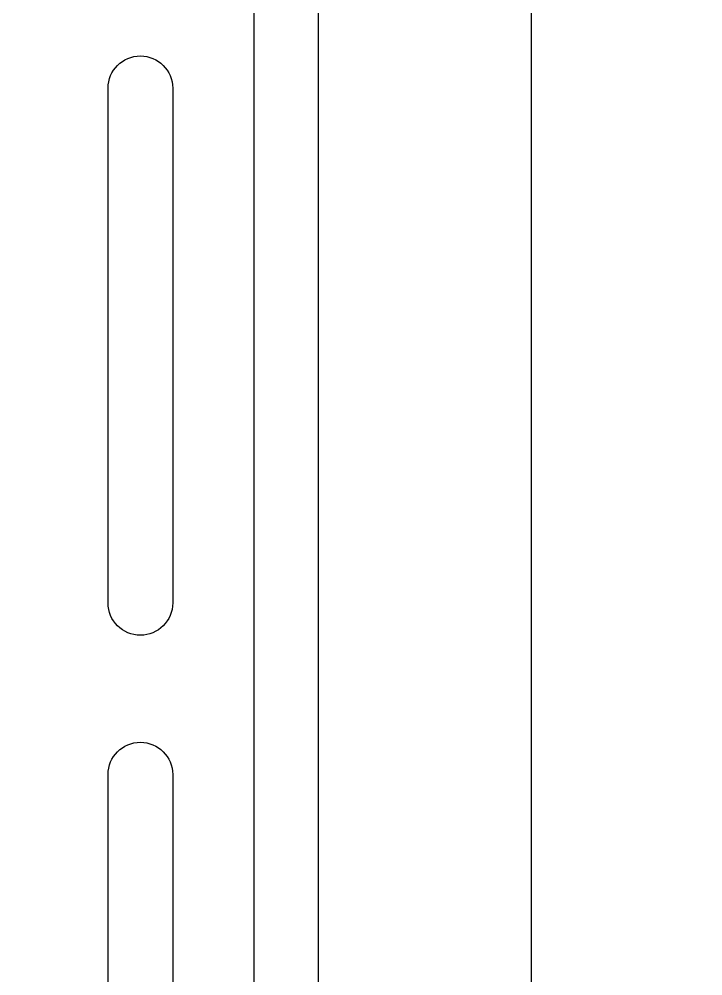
# Model space of a CAD drawing. Header units: inches. Extents: x -11 to 1838, y 0 to 1742.
# Drawn here: x 594.759 to 596.749, y 1069.413 to 1072.201 of the extents above; entities that cross this region are included whole.
import ezdxf

# ---------------------------------------------------------------- set-up
doc = ezdxf.new("R2010")
doc.units = ezdxf.units.IN
doc.header["$LTSCALE"] = 96
doc.header["$MEASUREMENT"] = 0
doc.layers.add('20', color=7, linetype='Continuous')
doc.layers.add('A-Flor-Pfix-Neww', color=7, linetype='Continuous')
doc.layers.add('Hatch', color=254, linetype='Continuous', lineweight=60)

# ---------------------------------------------------------------- blocks, each defined once
blk = doc.blocks.new('foutain-single')
at = {"layer": '20', "color": 7, "linetype": 'Continuous'}
for p, q in [((2491.1811, 1148.1128), (2491.1811, 1128.4538)), ((2491.8011, 1148.1128), (2491.8011, 1128.4538)), ((2491.9886, 1145.1583), (2491.9886, 1131.4083)), ((2492.2246, 1139.0333), (2492.2246, 1137.5333)), ((2492.4126, 1137.5333), (2492.4126, 1139.0333)), ((2492.2246, 1137.0333), (2492.2246, 1131.4083)), ((2492.4126, 1131.4083), (2492.4126, 1137.0333))]:
    blk.add_line(p, q, dxfattribs=at)
for centre, start, end in [((2492.3186, 1139.0333), 0, 180), ((2492.3186, 1137.5333), 180, 0), ((2492.3186, 1137.0333), 0, 180)]:
    blk.add_arc(centre, 0.094, start, end, dxfattribs=at)

msp = doc.modelspace()

# ---------------------------------------------------------------- hatches: boundary and pattern name
at = {"layer": 'Hatch'}
h = msp.add_hatch(color=254, dxfattribs=at)
h.dxf.hatch_style = 1
h.paths.add_polyline_path([(1.0277, 1585), (1.0278, 1590.2088), (1.0277, 1740.9862), (147.7025, 1740.9862), (183.4893, 1740.9862), (181, 1740.9862), (217.25, 1740.9862), (217.25, 1741.9862), (420.75, 1741.9862), (420.75, 1740.9862), (457.25, 1740.9862), (457.25, 1741.9862), (660.75, 1741.9862), (660.75, 1740.9862), (697.25, 1740.9862), (697.25, 1741.9862), (900.75, 1741.9862), (900.75, 1740.9862), (937.25, 1740.9862), (937.25, 1741.9862), (1140.75, 1741.9862), (1140.75, 1740.9862), (1177.25, 1740.9862), (1177.25, 1741.9862), (1380.75, 1741.9862), (1380.75, 1740.9862), (1417.25, 1740.9862), (1417.25, 1741.9862), (1620.75, 1741.9862), (1620.75, 1740.9862), (1836.9723, 1741), (1836.9723, 1568.75), (1838.027, 1568.75), (1838.027, 173.25), (1837.0358, 173.25), (1837.0358, 1), (1620.777, 1), (1620.777, 0), (1417.277, 0), (1417.277, 1), (1380.7502, 1.0822), (1380.7477, 0), (1177.25, 0), (1177.25, 1), (1140.723, 1), (1140.723, 0), (937.223, 0), (937.223, 1), (900.723, 1), (900.723, 0), (697.223, 0), (697.223, 1), (660.723, 1), (660.723, 0), (457.223, 0), (457.223, 1), (420.723, 1), (420.723, 0), (181, 0), (164.5118, 35.358), (114.4484, 12.0124), (-11.4956, 282.0992), (60.7161, 315.7724), (22.2577, 398.2468), (21.8532, 398.0132), (1.0306, 398), (1.0197, 415.2277), (0, 415.2277), (0, 1568.75), (1.0277, 1568.75)])
h.paths.add_polyline_path([(513, 1125.9723), (511, 1125.7435), (511, 910.1424), (485.4864, 910.1424), (484, 724), (513, 724), (511.8374, 454.4747), (633.1871, 454.5064), (634.7094, 454.4906), (602.8319, 454.4906), (602.8319, 532.5625), (681.5016, 532.5629), (681.5, 644.9989), (576.28, 645), (576.28, 739), (681.5, 739.0625), (900.268, 738.9375), (900.268, 738.875), (1108, 739), (1275.25, 739), (1275.25, 738.9587), (1324, 739.0413), (1349.955, 739), (1349.955, 872.9905), (1326.6476, 873.004), (1327.5, 976), (1350.4773, 976), (1350.5, 1009.4862), (1350.5, 1069.4714), (1324, 1069.4714), (1327.0172, 1125.6337), (1265.5, 1125.8297), (1265.5, 1126), (572.499, 1126), (572.499, 1126.1684)], flags=16)

# ---------------------------------------------------------------- block references
at = {"layer": 'A-Flor-Pfix-Neww', "xscale": -1}
msp.add_blockref('foutain-single', (3087.4301, -67.0333), dxfattribs=at)

doc.saveas('drawing.dxf')
